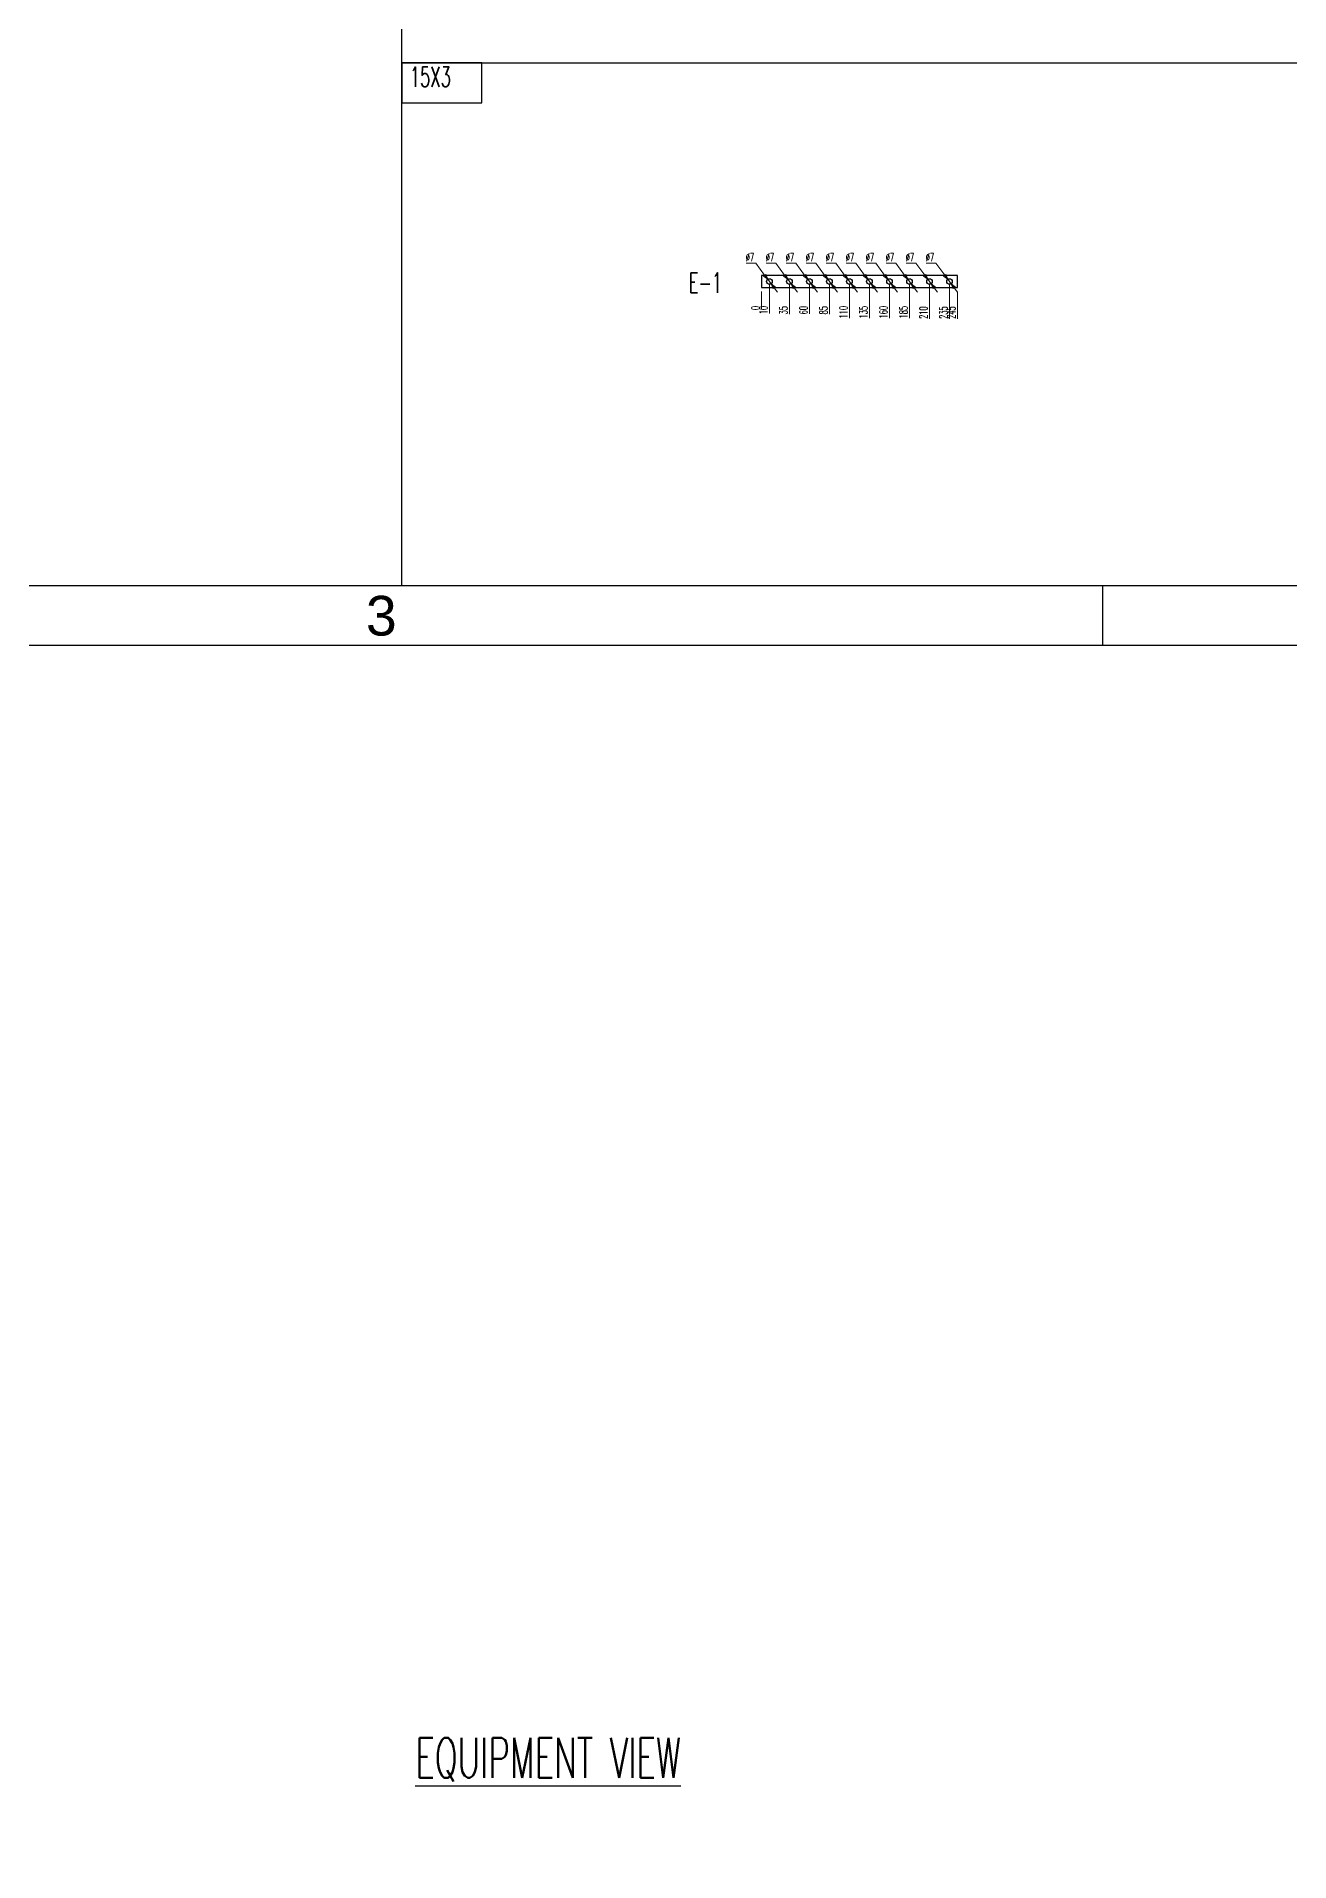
# Model space of a CAD drawing. Header units: millimetres. Extents: x -28296 to 1159, y -35880 to -26991.
# Drawn here: x -24143 to -22577, y -32267 to -29987 of the extents above; entities that cross this region are included whole.
import ezdxf
from ezdxf.enums import TextEntityAlignment as Align

# ---------------------------------------------------------------- set-up
doc = ezdxf.new("R2010")
doc.units = ezdxf.units.MM
doc.header["$LTSCALE"] = 3
for name, color, linetype in [('@.TEXT', 7, 'Continuous'), ('@.VISIBLE', 7, 'Continuous'), ('dim', 7, 'Continuous')]:
    doc.layers.add(name, color=color, linetype=linetype)
doc.styles.add('Ann_w01', font='romans.shx', dxfattribs={"width": 0.6, "bigfont": 'chineset.shx'})
doc.styles.add('Arial', font='arial.ttf')
doc.dimstyles.new('Dim 01_SC05', dxfattribs={"dimscale": 5, "dimtxt": 2, "dimasz": 1.3, "dimexe": 0.5, "dimexo": 0.5, "dimgap": 0.5, "dimtad": 1, "dimtoh": 1, "dimdec": 1, "dimzin": 12, "dimdsep": 46, "dimtxsty": 'Ann_w01', "dimblk": 'OPEN30', "dimcen": 1.5, "dimclrd": 6, "dimclre": 6, "dimclrt": 3, "dimadec": 1, "dimazin": 3, "dimtm": 1e-09, "dimtfac": 1, "dimtdec": 1, "dimtmove": 0, "dimatfit": 3, "dimldrblk": 'OPEN30', "dimfxl": 1, "dimtolj": 1, "dimlwd": 20, "dimlwe": 20, "dimarcsym": 0})

# ---------------------------------------------------------------- blocks, each defined once
blk = doc.blocks.new('KHUNG BAN VE (Made by Tung)')
at = {"layer": '@.VISIBLE', "color": 8}
blk.add_line((221.25, 207), (221.25, 210), dxfattribs=at)
for points in [[(0, 0), (297, 0), (297, 210), (0, 210)], [(3, 3), (294, 3), (294, 207), (3, 207)]]:
    blk.add_lwpolyline(points, close=True, dxfattribs=at)
at = {"layer": '@.TEXT', "color": 1, "style": 'Arial'}
blk.add_text('3', height=2, dxfattribs=at).set_placement((184.875, 208.5), align=Align.MIDDLE_CENTER)
for tag, height, p in [('DESIGNER_NAME', 2, (38, 15.5)), ('PROJECT_CODE', 2, (258.5, 15.5)), ('SCALE', 2, (289, 15.5)), ('APPROVED_NAME', 2, (38, 10.5)), ('CUSTOMER_NAME', 2, (258.5, 10.5)), ('PAGE', 2, (289, 10.5)), ('DRAWING_NAME', 4, (173, 8)), ('TOTAL', 2, (289, 5.5))]:
    blk.add_attdef(tag, text='', height=height, dxfattribs=at).set_placement(p, align=Align.MIDDLE_CENTER)
blk = doc.blocks.new('*D1358')
at = {"layer": '@.VISIBLE', "color": 6, "lineweight": 20, "transparency": 16777216}
blk.add_line((-23237.4, -30305.5), (-23237.4, -30328.1), dxfattribs=at)
at = {"layer": 'Defpoints', "color": 0, "transparency": 16777216}
for p in [(-23237.4, -30293), (-23237.4, -30303), (-23237.4, -30321.6)]:
    blk.add_point(p, dxfattribs=at)
at = {"layer": '@.VISIBLE', "color": 3, "transparency": 16777216, "insert": (-23244.9, -30326.1), "char_height": 10, "attachment_point": 5, "rotation": 90, "style": 'Ann_w01'}
blk.add_mtext('\\A1;0', dxfattribs=at)
blk = doc.blocks.new('_Open30')
at = {"color": 0, "linetype": 'ByBlock', "lineweight": -2}
for p, q in [((-1, 0.27), (0, 0)), ((0, 0), (-1, -0.27)), ((0, 0), (-1, 0))]:
    blk.add_line(p, q, dxfattribs=at)
blk = doc.blocks.new('*D1359')
at = {"layer": '@.VISIBLE', "color": 6, "lineweight": 20, "transparency": 16777216}
blk.add_line((-23227.4, -30295.5), (-23227.4, -30333), dxfattribs=at)
at = {"layer": 'Defpoints', "color": 0, "transparency": 16777216}
for p in [(-23237.4, -30293), (-23227.4, -30293), (-23227.4, -30321.6)]:
    blk.add_point(p, dxfattribs=at)
at = {"layer": '@.VISIBLE', "color": 3, "transparency": 16777216, "insert": (-23234.9, -30328.6), "char_height": 10, "attachment_point": 5, "rotation": 90, "style": 'Ann_w01'}
blk.add_mtext('\\A1;10', dxfattribs=at)
blk = doc.blocks.new('*D1360')
at = {"layer": '@.VISIBLE', "color": 6, "lineweight": 20, "transparency": 16777216}
blk.add_line((-23202.4, -30295.5), (-23202.4, -30333.9), dxfattribs=at)
at = {"layer": 'Defpoints', "color": 0, "transparency": 16777216}
for p in [(-23237.4, -30293), (-23202.4, -30293), (-23202.4, -30321.6)]:
    blk.add_point(p, dxfattribs=at)
at = {"layer": '@.VISIBLE', "color": 3, "transparency": 16777216, "insert": (-23209.9, -30329), "char_height": 10, "attachment_point": 5, "rotation": 90, "style": 'Ann_w01'}
blk.add_mtext('\\A1;35', dxfattribs=at)
blk = doc.blocks.new('*D1361')
at = {"layer": '@.VISIBLE', "color": 6, "lineweight": 20, "transparency": 16777216}
blk.add_line((-23177.4, -30295.5), (-23177.4, -30333.6), dxfattribs=at)
at = {"layer": 'Defpoints', "color": 0, "transparency": 16777216}
for p in [(-23237.4, -30293), (-23177.4, -30293), (-23177.4, -30321.6)]:
    blk.add_point(p, dxfattribs=at)
at = {"layer": '@.VISIBLE', "color": 3, "transparency": 16777216, "insert": (-23184.9, -30328.9), "char_height": 10, "attachment_point": 5, "rotation": 90, "style": 'Ann_w01'}
blk.add_mtext('\\A1;60', dxfattribs=at)
blk = doc.blocks.new('*D1362')
at = {"layer": '@.VISIBLE', "color": 6, "lineweight": 20, "transparency": 16777216}
blk.add_line((-23152.4, -30295.5), (-23152.4, -30333.9), dxfattribs=at)
at = {"layer": 'Defpoints', "color": 0, "transparency": 16777216}
for p in [(-23237.4, -30293), (-23152.4, -30293), (-23152.4, -30321.6)]:
    blk.add_point(p, dxfattribs=at)
at = {"layer": '@.VISIBLE', "color": 3, "transparency": 16777216, "insert": (-23159.9, -30329), "char_height": 10, "attachment_point": 5, "rotation": 90, "style": 'Ann_w01'}
blk.add_mtext('\\A1;85', dxfattribs=at)
blk = doc.blocks.new('*D1363')
at = {"layer": '@.VISIBLE', "color": 6, "lineweight": 20, "transparency": 16777216}
blk.add_line((-23127.4, -30295.5), (-23127.4, -30338.7), dxfattribs=at)
at = {"layer": 'Defpoints', "color": 0, "transparency": 16777216}
for p in [(-23237.4, -30293), (-23127.4, -30293), (-23127.4, -30321.6)]:
    blk.add_point(p, dxfattribs=at)
at = {"layer": '@.VISIBLE', "color": 3, "transparency": 16777216, "insert": (-23134.9, -30331.4), "char_height": 10, "attachment_point": 5, "rotation": 90, "style": 'Ann_w01'}
blk.add_mtext('\\A1;110', dxfattribs=at)
blk = doc.blocks.new('*D1364')
at = {"layer": '@.VISIBLE', "color": 6, "lineweight": 20, "transparency": 16777216}
blk.add_line((-23102.4, -30295.5), (-23102.4, -30338.7), dxfattribs=at)
at = {"layer": 'Defpoints', "color": 0, "transparency": 16777216}
for p in [(-23237.4, -30293), (-23102.4, -30293), (-23102.4, -30321.6)]:
    blk.add_point(p, dxfattribs=at)
at = {"layer": '@.VISIBLE', "color": 3, "transparency": 16777216, "insert": (-23109.9, -30331.4), "char_height": 10, "attachment_point": 5, "rotation": 90, "style": 'Ann_w01'}
blk.add_mtext('\\A1;135', dxfattribs=at)
blk = doc.blocks.new('*D1365')
at = {"layer": '@.VISIBLE', "color": 6, "lineweight": 20, "transparency": 16777216}
blk.add_line((-23077.4, -30295.5), (-23077.4, -30338.7), dxfattribs=at)
at = {"layer": 'Defpoints', "color": 0, "transparency": 16777216}
for p in [(-23237.4, -30293), (-23077.4, -30293), (-23077.4, -30321.6)]:
    blk.add_point(p, dxfattribs=at)
at = {"layer": '@.VISIBLE', "color": 3, "transparency": 16777216, "insert": (-23084.9, -30331.4), "char_height": 10, "attachment_point": 5, "rotation": 90, "style": 'Ann_w01'}
blk.add_mtext('\\A1;160', dxfattribs=at)
blk = doc.blocks.new('*D1366')
at = {"layer": '@.VISIBLE', "color": 6, "lineweight": 20, "transparency": 16777216}
blk.add_line((-23052.4, -30295.5), (-23052.4, -30338.7), dxfattribs=at)
at = {"layer": 'Defpoints', "color": 0, "transparency": 16777216}
for p in [(-23237.4, -30293), (-23052.4, -30293), (-23052.4, -30321.6)]:
    blk.add_point(p, dxfattribs=at)
at = {"layer": '@.VISIBLE', "color": 3, "transparency": 16777216, "insert": (-23059.9, -30331.4), "char_height": 10, "attachment_point": 5, "rotation": 90, "style": 'Ann_w01'}
blk.add_mtext('\\A1;185', dxfattribs=at)
blk = doc.blocks.new('*D1367')
at = {"layer": '@.VISIBLE', "color": 6, "lineweight": 20, "transparency": 16777216}
blk.add_line((-23027.4, -30295.5), (-23027.4, -30339.6), dxfattribs=at)
at = {"layer": 'Defpoints', "color": 0, "transparency": 16777216}
for p in [(-23237.4, -30293), (-23027.4, -30293), (-23027.4, -30321.6)]:
    blk.add_point(p, dxfattribs=at)
at = {"layer": '@.VISIBLE', "color": 3, "transparency": 16777216, "insert": (-23034.9, -30331.9), "char_height": 10, "attachment_point": 5, "rotation": 90, "style": 'Ann_w01'}
blk.add_mtext('\\A1;210', dxfattribs=at)
blk = doc.blocks.new('*D1368')
at = {"layer": '@.VISIBLE', "color": 6, "lineweight": 20, "transparency": 16777216}
blk.add_line((-23002.4, -30295.5), (-23002.4, -30339.6), dxfattribs=at)
at = {"layer": 'Defpoints', "color": 0, "transparency": 16777216}
for p in [(-23237.4, -30293), (-23002.4, -30293), (-23002.4, -30321.6)]:
    blk.add_point(p, dxfattribs=at)
at = {"layer": '@.VISIBLE', "color": 3, "transparency": 16777216, "insert": (-23009.9, -30331.9), "char_height": 10, "attachment_point": 5, "rotation": 90, "style": 'Ann_w01'}
blk.add_mtext('\\A1;235', dxfattribs=at)
blk = doc.blocks.new('*D1369')
at = {"layer": '@.VISIBLE', "color": 6, "lineweight": 20, "transparency": 16777216}
blk.add_line((-22992.4, -30305.5), (-22992.4, -30339.6), dxfattribs=at)
at = {"layer": 'Defpoints', "color": 0, "transparency": 16777216}
for p in [(-23237.4, -30293), (-22992.4, -30303), (-22992.4, -30321.6)]:
    blk.add_point(p, dxfattribs=at)
at = {"layer": '@.VISIBLE', "color": 3, "transparency": 16777216, "insert": (-22999.9, -30331.9), "char_height": 10, "attachment_point": 5, "rotation": 90, "style": 'Ann_w01'}
blk.add_mtext('\\A1;245', dxfattribs=at)
blk = doc.blocks.new('*D1370')
at = {"layer": '@.VISIBLE', "color": 6, "lineweight": 20, "transparency": 16777216}
for p, q in [((-23031.5, -30270.3), (-23019.6, -30270.3)), ((-23019.6, -30270.3), (-23008.4, -30285.1)), ((-23000.3, -30295.8), (-23004.5, -30290.3)), ((-22996.4, -30301), (-22992.5, -30306.2))]:
    blk.add_line(p, q, dxfattribs=at)
at = {"layer": 'Defpoints', "color": 0, "transparency": 16777216}
for p in [(-23004.5, -30290.3), (-23000.3, -30295.8)]:
    blk.add_point(p, dxfattribs=at)
at = {"layer": '@.VISIBLE', "color": 6, "lineweight": 20, "transparency": 16777216, "xscale": 6.5, "yscale": 6.5, "zscale": 6.5}
for p, rotation in [((-23004.5, -30290.3), 307.0452064308884), ((-23000.3, -30295.8), 127.0452064308884)]:
    blk.add_blockref('_Open30', p, dxfattribs=dict(at, rotation=rotation))
at = {"layer": '@.VISIBLE', "color": 3, "transparency": 16777216, "insert": (-23026.8, -30262.8), "char_height": 10, "attachment_point": 5, "style": 'Ann_w01'}
blk.add_mtext('\\A1;∅7', dxfattribs=at)
blk = doc.blocks.new('*D1371')
at = {"layer": '@.VISIBLE', "color": 6, "lineweight": 20, "transparency": 16777216}
for p, q in [((-23056.5, -30270.3), (-23044.6, -30270.3)), ((-23044.6, -30270.3), (-23033.4, -30285.1)), ((-23025.3, -30295.8), (-23029.5, -30290.3)), ((-23021.4, -30301), (-23017.5, -30306.2))]:
    blk.add_line(p, q, dxfattribs=at)
at = {"layer": 'Defpoints', "color": 0, "transparency": 16777216}
for p in [(-23029.5, -30290.3), (-23025.3, -30295.8)]:
    blk.add_point(p, dxfattribs=at)
at = {"layer": '@.VISIBLE', "color": 6, "lineweight": 20, "transparency": 16777216, "xscale": 6.5, "yscale": 6.5, "zscale": 6.5}
for p, rotation in [((-23029.5, -30290.3), 307.045206430757), ((-23025.3, -30295.8), 127.045206430757)]:
    blk.add_blockref('_Open30', p, dxfattribs=dict(at, rotation=rotation))
at = {"layer": '@.VISIBLE', "color": 3, "transparency": 16777216, "insert": (-23051.8, -30262.8), "char_height": 10, "attachment_point": 5, "style": 'Ann_w01'}
blk.add_mtext('\\A1;∅7', dxfattribs=at)
blk = doc.blocks.new('*D1372')
at = {"layer": '@.VISIBLE', "color": 6, "lineweight": 20, "transparency": 16777216}
for p, q in [((-23081.5, -30270.3), (-23069.6, -30270.3)), ((-23069.6, -30270.3), (-23058.4, -30285.1)), ((-23050.3, -30295.8), (-23054.5, -30290.3)), ((-23046.4, -30301), (-23042.5, -30306.2))]:
    blk.add_line(p, q, dxfattribs=at)
at = {"layer": 'Defpoints', "color": 0, "transparency": 16777216}
for p in [(-23054.5, -30290.3), (-23050.3, -30295.8)]:
    blk.add_point(p, dxfattribs=at)
at = {"layer": '@.VISIBLE', "color": 6, "lineweight": 20, "transparency": 16777216, "xscale": 6.5, "yscale": 6.5, "zscale": 6.5}
for p, rotation in [((-23054.5, -30290.3), 307.0452064308705), ((-23050.3, -30295.8), 127.0452064308705)]:
    blk.add_blockref('_Open30', p, dxfattribs=dict(at, rotation=rotation))
at = {"layer": '@.VISIBLE', "color": 3, "transparency": 16777216, "insert": (-23076.8, -30262.8), "char_height": 10, "attachment_point": 5, "style": 'Ann_w01'}
blk.add_mtext('\\A1;∅7', dxfattribs=at)
blk = doc.blocks.new('*D1373')
at = {"layer": '@.VISIBLE', "color": 6, "lineweight": 20, "transparency": 16777216}
for p, q in [((-23106.5, -30270.3), (-23094.6, -30270.3)), ((-23094.6, -30270.3), (-23083.4, -30285.1)), ((-23075.3, -30295.8), (-23079.5, -30290.3)), ((-23071.4, -30301), (-23067.5, -30306.2))]:
    blk.add_line(p, q, dxfattribs=at)
at = {"layer": 'Defpoints', "color": 0, "transparency": 16777216}
for p in [(-23079.5, -30290.3), (-23075.3, -30295.8)]:
    blk.add_point(p, dxfattribs=at)
at = {"layer": '@.VISIBLE', "color": 6, "lineweight": 20, "transparency": 16777216, "xscale": 6.5, "yscale": 6.5, "zscale": 6.5}
for p, rotation in [((-23079.5, -30290.3), 307.0452064308287), ((-23075.3, -30295.8), 127.0452064308287)]:
    blk.add_blockref('_Open30', p, dxfattribs=dict(at, rotation=rotation))
at = {"layer": '@.VISIBLE', "color": 3, "transparency": 16777216, "insert": (-23101.8, -30262.8), "char_height": 10, "attachment_point": 5, "style": 'Ann_w01'}
blk.add_mtext('\\A1;∅7', dxfattribs=at)
blk = doc.blocks.new('*D1374')
at = {"layer": '@.VISIBLE', "color": 6, "lineweight": 20, "transparency": 16777216}
for p, q in [((-23131.5, -30270.3), (-23119.6, -30270.3)), ((-23119.6, -30270.3), (-23108.4, -30285.1)), ((-23100.3, -30295.8), (-23104.5, -30290.3)), ((-23096.4, -30301), (-23092.5, -30306.2))]:
    blk.add_line(p, q, dxfattribs=at)
at = {"layer": 'Defpoints', "color": 0, "transparency": 16777216}
for p in [(-23104.5, -30290.3), (-23100.3, -30295.8)]:
    blk.add_point(p, dxfattribs=at)
at = {"layer": '@.VISIBLE', "color": 6, "lineweight": 20, "transparency": 16777216, "xscale": 6.5, "yscale": 6.5, "zscale": 6.5}
for p, rotation in [((-23104.5, -30290.3), 307.0452064308763), ((-23100.3, -30295.8), 127.0452064308763)]:
    blk.add_blockref('_Open30', p, dxfattribs=dict(at, rotation=rotation))
at = {"layer": '@.VISIBLE', "color": 3, "transparency": 16777216, "insert": (-23126.8, -30262.8), "char_height": 10, "attachment_point": 5, "style": 'Ann_w01'}
blk.add_mtext('\\A1;∅7', dxfattribs=at)
blk = doc.blocks.new('*D1375')
at = {"layer": '@.VISIBLE', "color": 6, "lineweight": 20, "transparency": 16777216}
for p, q in [((-23156.5, -30270.3), (-23144.6, -30270.3)), ((-23144.6, -30270.3), (-23133.4, -30285.1)), ((-23125.3, -30295.8), (-23129.5, -30290.3)), ((-23121.4, -30301), (-23117.5, -30306.2))]:
    blk.add_line(p, q, dxfattribs=at)
at = {"layer": 'Defpoints', "color": 0, "transparency": 16777216}
for p in [(-23129.5, -30290.3), (-23125.3, -30295.8)]:
    blk.add_point(p, dxfattribs=at)
at = {"layer": '@.VISIBLE', "color": 6, "lineweight": 20, "transparency": 16777216, "xscale": 6.5, "yscale": 6.5, "zscale": 6.5}
for p, rotation in [((-23129.5, -30290.3), 307.0452064309418), ((-23125.3, -30295.8), 127.0452064309418)]:
    blk.add_blockref('_Open30', p, dxfattribs=dict(at, rotation=rotation))
at = {"layer": '@.VISIBLE', "color": 3, "transparency": 16777216, "insert": (-23151.8, -30262.8), "char_height": 10, "attachment_point": 5, "style": 'Ann_w01'}
blk.add_mtext('\\A1;∅7', dxfattribs=at)
blk = doc.blocks.new('*D1376')
at = {"layer": '@.VISIBLE', "color": 6, "lineweight": 20, "transparency": 16777216}
for p, q in [((-23181.5, -30270.3), (-23169.6, -30270.3)), ((-23169.6, -30270.3), (-23158.4, -30285.1)), ((-23150.3, -30295.8), (-23154.5, -30290.3)), ((-23146.4, -30301), (-23142.5, -30306.2))]:
    blk.add_line(p, q, dxfattribs=at)
at = {"layer": 'Defpoints', "color": 0, "transparency": 16777216}
for p in [(-23154.5, -30290.3), (-23150.3, -30295.8)]:
    blk.add_point(p, dxfattribs=at)
at = {"layer": '@.VISIBLE', "color": 6, "lineweight": 20, "transparency": 16777216, "xscale": 6.5, "yscale": 6.5, "zscale": 6.5}
for p, rotation in [((-23154.5, -30290.3), 307.0452064308287), ((-23150.3, -30295.8), 127.0452064308287)]:
    blk.add_blockref('_Open30', p, dxfattribs=dict(at, rotation=rotation))
at = {"layer": '@.VISIBLE', "color": 3, "transparency": 16777216, "insert": (-23176.8, -30262.8), "char_height": 10, "attachment_point": 5, "style": 'Ann_w01'}
blk.add_mtext('\\A1;∅7', dxfattribs=at)
blk = doc.blocks.new('*D1377')
at = {"layer": '@.VISIBLE', "color": 6, "lineweight": 20, "transparency": 16777216}
for p, q in [((-23206.5, -30270.3), (-23194.6, -30270.3)), ((-23194.6, -30270.3), (-23183.4, -30285.1)), ((-23175.3, -30295.8), (-23179.5, -30290.3)), ((-23171.4, -30301), (-23167.5, -30306.2))]:
    blk.add_line(p, q, dxfattribs=at)
at = {"layer": 'Defpoints', "color": 0, "transparency": 16777216}
for p in [(-23179.5, -30290.3), (-23175.3, -30295.8)]:
    blk.add_point(p, dxfattribs=at)
at = {"layer": '@.VISIBLE', "color": 6, "lineweight": 20, "transparency": 16777216, "xscale": 6.5, "yscale": 6.5, "zscale": 6.5}
for p, rotation in [((-23179.5, -30290.3), 307.0452064308942), ((-23175.3, -30295.8), 127.0452064308942)]:
    blk.add_blockref('_Open30', p, dxfattribs=dict(at, rotation=rotation))
at = {"layer": '@.VISIBLE', "color": 3, "transparency": 16777216, "insert": (-23201.8, -30262.8), "char_height": 10, "attachment_point": 5, "style": 'Ann_w01'}
blk.add_mtext('\\A1;∅7', dxfattribs=at)
blk = doc.blocks.new('*D1378')
at = {"layer": '@.VISIBLE', "color": 6, "lineweight": 20, "transparency": 16777216}
for p, q in [((-23231.5, -30270.3), (-23219.6, -30270.3)), ((-23219.6, -30270.3), (-23208.4, -30285.1)), ((-23200.3, -30295.8), (-23204.5, -30290.3)), ((-23196.4, -30301), (-23192.5, -30306.2))]:
    blk.add_line(p, q, dxfattribs=at)
at = {"layer": 'Defpoints', "color": 0, "transparency": 16777216}
for p in [(-23204.5, -30290.3), (-23200.3, -30295.8)]:
    blk.add_point(p, dxfattribs=at)
at = {"layer": '@.VISIBLE', "color": 6, "lineweight": 20, "transparency": 16777216, "xscale": 6.5, "yscale": 6.5, "zscale": 6.5}
for p, rotation in [((-23204.5, -30290.3), 307.0452064308346), ((-23200.3, -30295.8), 127.0452064308346)]:
    blk.add_blockref('_Open30', p, dxfattribs=dict(at, rotation=rotation))
at = {"layer": '@.VISIBLE', "color": 3, "transparency": 16777216, "insert": (-23226.8, -30262.8), "char_height": 10, "attachment_point": 5, "style": 'Ann_w01'}
blk.add_mtext('\\A1;∅7', dxfattribs=at)
blk = doc.blocks.new('*D1379')
at = {"layer": '@.VISIBLE', "color": 6, "lineweight": 20, "transparency": 16777216}
for p, q in [((-23256.5, -30270.3), (-23244.6, -30270.3)), ((-23244.6, -30270.3), (-23233.4, -30285.1)), ((-23225.3, -30295.8), (-23229.5, -30290.3)), ((-23221.4, -30301), (-23217.5, -30306.2))]:
    blk.add_line(p, q, dxfattribs=at)
at = {"layer": 'Defpoints', "color": 0, "transparency": 16777216}
for p in [(-23229.5, -30290.3), (-23225.3, -30295.8)]:
    blk.add_point(p, dxfattribs=at)
at = {"layer": '@.VISIBLE', "color": 6, "lineweight": 20, "transparency": 16777216, "xscale": 6.5, "yscale": 6.5, "zscale": 6.5}
for p, rotation in [((-23229.5, -30290.3), 307.0452064308408), ((-23225.3, -30295.8), 127.0452064308409)]:
    blk.add_blockref('_Open30', p, dxfattribs=dict(at, rotation=rotation))
at = {"layer": '@.VISIBLE', "color": 3, "transparency": 16777216, "insert": (-23251.8, -30262.8), "char_height": 10, "attachment_point": 5, "style": 'Ann_w01'}
blk.add_mtext('\\A1;∅7', dxfattribs=at)

msp = doc.modelspace()

# ---------------------------------------------------------------- linework, layer by layer
at = {"layer": '@.VISIBLE'}
msp.add_line((-23686.62, -30019.72), (-20932.38, -30019.72), dxfattribs=at)
for points in [[(-20932.38, -30673.43), (-23686.62, -30673.43), (-23686.62, -26990.92), (-20932.38, -26990.92)], [(-23686.62, -30069.72), (-23586.62, -30069.72), (-23586.62, -30019.72), (-23686.62, -30019.72)], [(-22992.39, -30285.55), (-23237.39, -30285.55), (-23237.39, -30300.55), (-22992.39, -30300.55)]]:
    msp.add_lwpolyline(points, close=True, dxfattribs=at)
for centre in [(-23227.39, -30293.05), (-23202.39, -30293.05), (-23177.39, -30293.05), (-23152.39, -30293.05), (-23127.39, -30293.05), (-23102.39, -30293.05), (-23077.39, -30293.05), (-23052.39, -30293.05), (-23027.39, -30293.05), (-23002.39, -30293.05)]:
    msp.add_circle(centre, 3.5, dxfattribs=at)

# ---------------------------------------------------------------- block references
at = {"layer": '@.VISIBLE', "xscale": 24.79435096761154, "yscale": 24.79435096761154, "zscale": 24.79435096761154}
msp.add_blockref('KHUNG BAN VE (Made by Tung)', (-28296.3, -35880.25), dxfattribs=at)

# ---------------------------------------------------------------- texts
at = {"layer": 'dim', "color": 1, "style": 'Ann_w01', "width": 0.6}
msp.add_text('15X3', height=25, dxfattribs=at).set_placement((-23676.91, -30057.35), align=Align.BOTTOM_LEFT)
at = {"layer": 'dim', "color": 0, "style": 'Ann_w01', "width": 0.6}
msp.add_text('E-1', height=25, dxfattribs=at).set_placement((-23307.4, -30294.57), align=Align.MIDDLE_CENTER)
at = {"layer": 'dim', "color": 2, "insert": (-23504.09, -32140.19), "char_height": 50, "attachment_point": 5, "style": 'Ann_w01'}
msp.add_mtext('\\A1;{\\LEQUIPMENT VIEW}', dxfattribs=at)

# ---------------------------------------------------------------- dimensions: what is measured, and where the dimension line sits
at = {"layer": '@.VISIBLE'}
for p1, p2, picture, middle in [((-23225.28, -30295.84), (-23229.5, -30290.26), '*D1379', (-23251.78, -30270.3)), ((-23200.28, -30295.84), (-23204.5, -30290.26), '*D1378', (-23226.78, -30270.3)), ((-23175.28, -30295.84), (-23179.5, -30290.26), '*D1377', (-23201.78, -30270.3)), ((-23150.28, -30295.84), (-23154.5, -30290.26), '*D1376', (-23176.78, -30270.3)), ((-23125.28, -30295.84), (-23129.5, -30290.26), '*D1375', (-23151.78, -30270.3)), ((-23100.28, -30295.84), (-23104.5, -30290.26), '*D1374', (-23126.78, -30270.3)), ((-23075.28, -30295.84), (-23079.5, -30290.26), '*D1373', (-23101.78, -30270.3)), ((-23050.28, -30295.84), (-23054.5, -30290.26), '*D1372', (-23076.78, -30270.3)), ((-23025.28, -30295.84), (-23029.5, -30290.26), '*D1371', (-23051.78, -30270.3)), ((-23000.28, -30295.84), (-23004.5, -30290.26), '*D1370', (-23026.78, -30270.3))]:
    dim = msp.add_diameter_dim_2p(p1=p1, p2=p2, dimstyle='Dim 01_SC05', dxfattribs=at)
    dim.commit()
    dim.dimension.update_dxf_attribs({"geometry": picture, "text_midpoint": middle, "dimtype": 163})
for feature_location, offset, origin, picture, middle in [((-23237.39268724, -30303.04915818), (0, -18.59841206), (-23237.39268724, -30293.04915818), '*D1358', (-23244.89268724, -30326.14757025)), ((-23227.39, -30293.05), (0, -28.6), (-23237.39, -30293.05), '*D1359', (-23234.89, -30328.58)), ((-23202.39, -30293.05), (0, -28.6), (-23237.39, -30293.05), '*D1360', (-23209.89, -30329)), ((-23177.39, -30293.05), (0, -28.6), (-23237.39, -30293.05), '*D1361', (-23184.89, -30328.86)), ((-23152.39, -30293.05), (0, -28.6), (-23237.39, -30293.05), '*D1362', (-23159.89, -30329)), ((-23127.39, -30293.05), (0, -28.6), (-23237.39, -30293.05), '*D1363', (-23134.89, -30331.43)), ((-23102.39, -30293.05), (0, -28.6), (-23237.39, -30293.05), '*D1364', (-23109.89, -30331.43)), ((-23077.39, -30293.05), (0, -28.6), (-23237.39, -30293.05), '*D1365', (-23084.89, -30331.43)), ((-23052.39, -30293.05), (0, -28.6), (-23237.39, -30293.05), '*D1366', (-23059.89, -30331.43)), ((-23027.39, -30293.05), (0, -28.6), (-23237.39, -30293.05), '*D1367', (-23034.89, -30331.86)), ((-23002.39, -30293.05), (0, -28.6), (-23237.39, -30293.05), '*D1368', (-23009.89, -30331.86)), ((-22992.39, -30303.05), (0, -18.6), (-23237.39, -30293.05), '*D1369', (-22999.89, -30331.86))]:
    dim = msp.add_ordinate_dim(feature_location=feature_location, offset=offset, dtype=1, origin=origin, dimstyle='Dim 01_SC05', dxfattribs=at)
    dim.commit()
    dim.dimension.update_dxf_attribs({"geometry": picture, "text_midpoint": middle})

doc.saveas('drawing.dxf')
